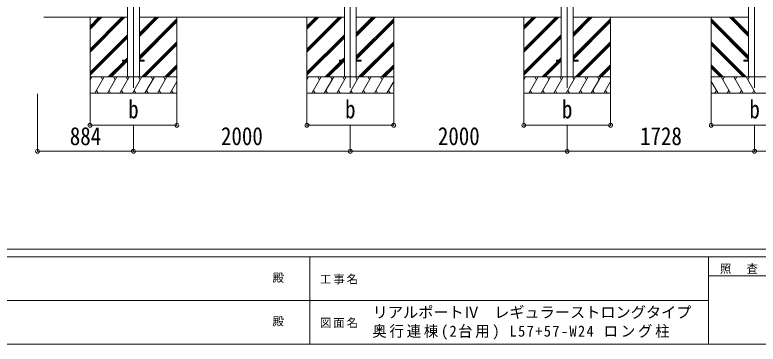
# Model space of a CAD drawing. Units: millimetres at full size, sheet at 1:35. Extents: x -9783 to 9892, y -6828 to 6752.
# Drawn here: x -3190 to 3663, y -6828 to -3790 of the extents above; entities that cross this region are included whole.
import ezdxf
from ezdxf.enums import TextEntityAlignment as Align

# ---------------------------------------------------------------- set-up
doc = ezdxf.new("R2010")
doc.units = ezdxf.units.MM
doc.header["$LTSCALE"] = 35
doc.header["$PDMODE"] = 32
doc.header["$PDSIZE"] = 35
for name, color, linetype, lineweight in [('0-0_0', 7, 'Continuous', 9), ('0-1_本体', 4, 'Continuous', 9), ('0-2_部品', 7, 'Continuous', 9), ('0-8_PARTS2', 2, 'Continuous', 9), ('0-A_寸法', 6, 'Continuous', 9), ('F-0_240', 7, 'Continuous', 9)]:
    doc.layers.add(name, color=color, linetype=linetype, lineweight=lineweight)
doc.styles.add('ＭＳ ゴシック', font='')
doc.styles.get('ＭＳ ゴシック').set_extended_font_data('MS Gothic')

msp = doc.modelspace()

# ---------------------------------------------------------------- linework, layer by layer
at = {"layer": '0-0_0'}
for p, q in [((-2923.27, -3812.82), (-2152.27, -3812.82)), ((-2497.27, -3812.82), (-2497.27, -4512.82)), ((-2497.27, -4107), (-2203.09, -3812.82)), ((-2497.27, -4121.14), (-2188.94, -3812.82)), ((-2497.27, -4135.28), (-2174.8, -3812.82)), ((-2497.27, -3923.15), (-2386.93, -3812.82)), ((-2497.27, -3909.01), (-2401.08, -3812.82)), ((-2497.27, -3894.87), (-2415.22, -3812.82)), ((-2042.27, -3988.65), (-1866.43, -3812.82)), ((-2042.27, -3974.51), (-1880.58, -3812.82)), ((-2042.27, -3960.37), (-1894.72, -3812.82)), ((-2042.27, -3812.82), (-152.27, -3812.82)), ((-2042.27, -4172.5), (-1697.27, -3827.5)), ((-1697.27, -3812.82), (-1697.27, -4512.82)), ((-497.27, -3812.82), (-497.27, -4512.82)), ((-497.27, -4107), (-203.09, -3812.82)), ((-497.27, -4121.14), (-188.94, -3812.82)), ((-497.27, -4135.28), (-174.8, -3812.82)), ((-497.27, -3923.15), (-386.93, -3812.82)), ((-497.27, -3909.01), (-401.08, -3812.82)), ((-497.27, -3894.87), (-415.22, -3812.82)), ((-42.27, -3988.65), (133.57, -3812.82)), ((-42.27, -3974.51), (119.42, -3812.82)), ((-42.27, -3960.37), (105.28, -3812.82)), ((-42.27, -3812.82), (1847.73, -3812.82)), ((-42.27, -4172.5), (302.73, -3827.5)), ((302.73, -3812.82), (302.73, -4512.82)), ((1502.73, -3812.82), (1502.73, -4512.82)), ((1502.73, -4107), (1796.91, -3812.82)), ((1502.73, -4121.14), (1811.06, -3812.82)), ((1502.73, -4135.28), (1825.2, -3812.82)), ((1502.73, -3923.15), (1613.07, -3812.82)), ((1502.73, -3909.01), (1598.92, -3812.82)), ((1502.73, -3894.87), (1584.78, -3812.82)), ((1957.73, -3988.65), (2133.57, -3812.82)), ((1957.73, -3974.51), (2119.42, -3812.82)), ((1957.73, -3960.37), (2105.28, -3812.82)), ((1957.73, -3812.82), (3575.73, -3812.82)), ((1957.73, -4172.5), (2302.73, -3827.5)), ((2302.73, -3812.82), (2302.73, -4512.82)), ((3230.73, -3812.82), (3230.73, -4512.82)), ((3575.73, -4172.5), (3230.73, -3827.5)), ((3575.73, -3988.65), (3399.9, -3812.82)), ((3575.73, -3974.51), (3414.05, -3812.82)), ((3575.73, -3960.37), (3428.19, -3812.82)), ((-2042.27, -4186.64), (-1697.27, -3841.64)), ((-2042.27, -4200.78), (-1697.27, -3855.78)), ((-42.27, -4186.64), (302.73, -3841.64)), ((-42.27, -4200.78), (302.73, -3855.78)), ((1957.73, -4186.64), (2302.73, -3841.64)), ((1957.73, -4200.78), (2302.73, -3855.78)), ((3575.73, -4186.64), (3230.73, -3841.64)), ((3575.73, -4200.78), (3230.73, -3855.78)), ((-2497.27, -4319.13), (-2152.27, -3974.13)), ((-497.27, -4319.13), (-152.27, -3974.13)), ((1502.73, -4319.13), (1847.73, -3974.13)), ((-2497.27, -4333.27), (-2152.27, -3988.27)), ((-2497.27, -4347.41), (-2152.27, -4002.42)), ((-2020.46, -4362.82), (-1697.27, -4039.63)), ((-497.27, -4333.27), (-152.27, -3988.27)), ((-497.27, -4347.41), (-152.27, -4002.42)), ((-20.46, -4362.82), (302.73, -4039.63)), ((1502.73, -4333.27), (1847.73, -3988.27)), ((1502.73, -4347.41), (1847.73, -4002.42)), ((1979.54, -4362.82), (2302.73, -4039.63)), ((3553.93, -4362.82), (3230.73, -4039.63)), ((-2006.31, -4362.82), (-1697.27, -4053.77)), ((-1992.17, -4362.82), (-1697.27, -4067.92)), ((-6.31, -4362.82), (302.73, -4053.77)), ((7.83, -4362.82), (302.73, -4067.92)), ((1993.69, -4362.82), (2302.73, -4053.77)), ((2007.83, -4362.82), (2302.73, -4067.92)), ((3539.78, -4362.82), (3230.73, -4053.77)), ((3525.64, -4362.82), (3230.73, -4067.92)), ((-2328.82, -4362.82), (-2183.32, -4217.32)), ((-2314.68, -4362.82), (-2169.18, -4217.32)), ((-2300.54, -4362.82), (-2155.04, -4217.32)), ((-2174.32, -4208.32), (-2152.27, -4186.26)), ((-2160.18, -4208.32), (-2152.27, -4200.41)), ((-328.82, -4362.82), (-183.32, -4217.32)), ((-314.68, -4362.82), (-169.18, -4217.32)), ((-300.54, -4362.82), (-155.04, -4217.32)), ((-174.32, -4208.32), (-152.27, -4186.26)), ((-160.18, -4208.32), (-152.27, -4200.41)), ((1671.18, -4362.82), (1816.68, -4217.32)), ((1685.32, -4362.82), (1830.82, -4217.32)), ((1699.46, -4362.82), (1844.96, -4217.32)), ((1825.68, -4208.32), (1847.73, -4186.26)), ((1839.82, -4208.32), (1847.73, -4200.41)), ((-1808.32, -4362.82), (-1697.27, -4251.76)), ((-1794.18, -4362.82), (-1697.27, -4265.9)), ((-1780.04, -4362.82), (-1697.27, -4280.05)), ((191.68, -4362.82), (302.73, -4251.76)), ((205.82, -4362.82), (302.73, -4265.9)), ((219.96, -4362.82), (302.73, -4280.05)), ((2191.68, -4362.82), (2302.73, -4251.76)), ((2205.82, -4362.82), (2302.73, -4265.9)), ((2219.96, -4362.82), (2302.73, -4280.05)), ((3341.79, -4362.82), (3230.73, -4251.76)), ((3327.65, -4362.82), (3230.73, -4265.9)), ((3313.51, -4362.82), (3230.73, -4280.05)), ((-1697.27, -4362.82), (-2497.27, -4362.82)), ((-2497.27, -4390.32), (-2481.39, -4362.82)), ((-2452.52, -4512.82), (-2365.92, -4362.82)), ((-2380.92, -4388.8), (-2395.92, -4362.82)), ((-2337.05, -4512.82), (-2250.45, -4362.82)), ((-2265.45, -4388.8), (-2280.45, -4362.82)), ((-2221.58, -4512.82), (-2134.98, -4362.82)), ((-2149.98, -4388.8), (-2164.98, -4362.82)), ((-2106.11, -4512.82), (-2019.51, -4362.82)), ((-2034.51, -4388.8), (-2049.51, -4362.82)), ((-1990.64, -4512.82), (-1904.04, -4362.82)), ((-1919.04, -4388.8), (-1934.04, -4362.82)), ((-1875.17, -4512.82), (-1788.57, -4362.82)), ((-1818.57, -4362.82), (-1803.57, -4388.8)), ((-1703.1, -4362.82), (-1697.27, -4372.92)), ((302.73, -4362.82), (-497.27, -4362.82)), ((-497.27, -4390.32), (-481.39, -4362.82)), ((-452.52, -4512.82), (-365.92, -4362.82)), ((-380.92, -4388.8), (-395.92, -4362.82)), ((-337.05, -4512.82), (-250.45, -4362.82)), ((-265.45, -4388.8), (-280.45, -4362.82)), ((-221.58, -4512.82), (-134.98, -4362.82)), ((-149.98, -4388.8), (-164.98, -4362.82)), ((-106.11, -4512.82), (-19.51, -4362.82)), ((-34.51, -4388.8), (-49.51, -4362.82)), ((9.36, -4512.82), (95.96, -4362.82)), ((80.96, -4388.8), (65.96, -4362.82)), ((124.83, -4512.82), (211.43, -4362.82)), ((181.43, -4362.82), (196.43, -4388.8)), ((296.9, -4362.82), (302.73, -4372.92)), ((2302.73, -4362.82), (1502.73, -4362.82)), ((1502.73, -4390.32), (1518.61, -4362.82)), ((1547.48, -4512.82), (1634.08, -4362.82)), ((1619.08, -4388.8), (1604.08, -4362.82)), ((1662.95, -4512.82), (1749.55, -4362.82)), ((1734.55, -4388.8), (1719.55, -4362.82)), ((1778.42, -4512.82), (1865.02, -4362.82)), ((1850.02, -4388.8), (1835.02, -4362.82)), ((1893.89, -4512.82), (1980.49, -4362.82)), ((1965.49, -4388.8), (1950.49, -4362.82)), ((2009.36, -4512.82), (2095.96, -4362.82)), ((2080.96, -4388.8), (2065.96, -4362.82)), ((2124.83, -4512.82), (2211.43, -4362.82)), ((2181.43, -4362.82), (2196.43, -4388.8)), ((2296.9, -4362.82), (2302.73, -4372.92)), ((3230.73, -4362.82), (4030.73, -4362.82)), ((3236.57, -4362.82), (3230.73, -4372.92)), ((3408.64, -4512.82), (3322.04, -4362.82)), ((3352.04, -4362.82), (3337.04, -4388.8)), ((3524.11, -4512.82), (3437.51, -4362.82)), ((3452.51, -4388.8), (3467.51, -4362.82)), ((3639.58, -4512.82), (3552.98, -4362.82)), ((3567.98, -4388.8), (3582.98, -4362.82)), ((-1759.7, -4512.82), (-1697.27, -4404.68)), ((240.3, -4512.82), (302.73, -4404.68)), ((2240.3, -4512.82), (2302.73, -4404.68)), ((3293.17, -4512.82), (3230.73, -4404.68)), ((-2497.27, -4512.82), (-1697.27, -4512.82)), ((-2437.52, -4486.84), (-2422.52, -4512.82)), ((-2322.05, -4486.84), (-2307.05, -4512.82)), ((-2206.58, -4486.84), (-2191.58, -4512.82)), ((-2091.11, -4486.84), (-2076.11, -4512.82)), ((-1975.64, -4486.84), (-1960.64, -4512.82)), ((-1860.17, -4486.84), (-1845.17, -4512.82)), ((-1744.7, -4486.84), (-1729.7, -4512.82)), ((-497.27, -4512.82), (302.73, -4512.82)), ((-437.52, -4486.84), (-422.52, -4512.82)), ((-322.05, -4486.84), (-307.05, -4512.82)), ((-206.58, -4486.84), (-191.58, -4512.82)), ((-91.11, -4486.84), (-76.11, -4512.82)), ((24.36, -4486.84), (39.36, -4512.82)), ((139.83, -4486.84), (154.83, -4512.82)), ((255.3, -4486.84), (270.3, -4512.82)), ((1502.73, -4512.82), (2302.73, -4512.82)), ((1562.48, -4486.84), (1577.48, -4512.82)), ((1677.95, -4486.84), (1692.95, -4512.82)), ((1793.42, -4486.84), (1808.42, -4512.82)), ((1908.89, -4486.84), (1923.89, -4512.82)), ((2024.36, -4486.84), (2039.36, -4512.82)), ((2139.83, -4486.84), (2154.83, -4512.82)), ((2255.3, -4486.84), (2270.3, -4512.82)), ((4030.73, -4512.82), (3230.73, -4512.82)), ((3278.17, -4486.84), (3263.17, -4512.82)), ((3393.64, -4486.84), (3378.64, -4512.82)), ((3509.11, -4486.84), (3494.11, -4512.82)), ((3624.58, -4486.84), (3609.58, -4512.82))]:
    msp.add_line(p, q, dxfattribs=at)
at = {"layer": '0-1_本体'}
for p, q in [((-2152.27, -1182.82), (-2152.27, -4362.82)), ((-2042.27, -1182.82), (-2042.27, -4362.82)), ((-152.27, -1182.82), (-152.27, -4362.82)), ((-42.27, -1182.82), (-42.27, -4362.82)), ((1847.73, -1182.82), (1847.73, -4362.82)), ((1957.73, -1182.82), (1957.73, -4362.82)), ((3575.73, -1182.82), (3575.73, -4362.82))]:
    msp.add_line(p, q, dxfattribs=at)
at = {"layer": '0-2_部品', "color": 4}
for p, q in [((-2197.27, -4208.32), (-2197.27, -4217.32)), ((-2152.27, -4208.32), (-2197.27, -4208.32)), ((-2152.27, -4217.32), (-2197.27, -4217.32)), ((-1997.27, -4208.32), (-2042.27, -4208.32)), ((-1997.27, -4217.32), (-2042.27, -4217.32)), ((-1997.27, -4208.32), (-1997.27, -4217.32)), ((-197.27, -4208.32), (-197.27, -4217.32)), ((-152.27, -4208.32), (-197.27, -4208.32)), ((-152.27, -4217.32), (-197.27, -4217.32)), ((2.73, -4208.32), (-42.27, -4208.32)), ((2.73, -4217.32), (-42.27, -4217.32)), ((2.73, -4208.32), (2.73, -4217.32)), ((1802.73, -4208.32), (1802.73, -4217.32)), ((1847.73, -4208.32), (1802.73, -4208.32)), ((1847.73, -4217.32), (1802.73, -4217.32)), ((2002.73, -4208.32), (1957.73, -4208.32)), ((2002.73, -4217.32), (1957.73, -4217.32)), ((2002.73, -4208.32), (2002.73, -4217.32)), ((3530.73, -4208.32), (3530.73, -4217.32)), ((3530.73, -4208.32), (3575.73, -4208.32)), ((3530.73, -4217.32), (3575.73, -4217.32))]:
    msp.add_line(p, q, dxfattribs=at)
at = {"layer": '0-8_PARTS2'}
for p, q in [((-2097.27, -1216.68), (-2097.27, -4462.82)), ((-97.27, -1225.51), (-97.27, -4462.82)), ((1902.73, -1216.68), (1902.73, -4462.82)), ((3630.73, -1216.68), (3630.73, -4462.82))]:
    msp.add_line(p, q, dxfattribs=at)
at = {"layer": '0-A_寸法'}
for p, q in [((-2981.27, -5049.19), (-2981.27, -4520.24)), ((-2497.27, -4809.21), (-2497.27, -4520.24)), ((-1697.27, -4809.21), (-1697.27, -4520.24)), ((-497.27, -4809.21), (-497.27, -4520.24)), ((302.73, -4809.21), (302.73, -4520.24)), ((1502.73, -4809.21), (1502.73, -4520.24)), ((2302.73, -4809.21), (2302.73, -4520.24)), ((3230.73, -4809.21), (3230.73, -4520.24)), ((-2497.27, -4809.21), (-1697.27, -4809.21)), ((-2097.27, -5049.19), (-2097.27, -4809.21)), ((-497.27, -4809.21), (302.73, -4809.21)), ((-97.27, -5049.19), (-97.27, -4809.21)), ((1502.73, -4809.21), (2302.73, -4809.21)), ((1902.73, -5049.19), (1902.73, -4809.21)), ((4030.73, -4809.21), (3230.73, -4809.21)), ((3630.73, -5049.19), (3630.73, -4809.21)), ((-2981.27, -5049.19), (-2097.27, -5049.19)), ((-2097.27, -5049.19), (-97.27, -5049.19)), ((1902.73, -5049.19), (-97.27, -5049.19)), ((1902.73, -5049.19), (3630.73, -5049.19)), ((3630.73, -5049.19), (5630.73, -5049.19))]:
    msp.add_line(p, q, dxfattribs=at)
for p in [(-2497.27, -4809.21), (-1697.27, -4809.21), (-497.27, -4809.21), (302.73, -4809.21), (1502.73, -4809.21), (2302.73, -4809.21), (3230.73, -4809.21), (-2981.27, -5049.19), (-2097.27, -5049.19), (-97.27, -5049.19), (1902.73, -5049.19), (3630.73, -5049.19)]:
    msp.add_point(p, dxfattribs=at)
at = {"layer": 'F-0_240', "color": 5}
for p, q in [((-9783.03, -5953.1), (9396.97, -5953.1)), ((-9783.03, -6023.1), (6285.75, -6023.1)), ((-469.25, -6023.1), (-469.25, -6828.1)), ((3205.75, -6023.1), (3205.75, -6828.1)), ((3205.75, -6198.1), (5305.75, -6198.1)), ((-3969.25, -6425.6), (3205.75, -6425.6)), ((-9783.03, -6828.1), (9396.97, -6828.1))]:
    msp.add_line(p, q, dxfattribs=at)

# ---------------------------------------------------------------- texts
at = {"layer": '0-A_寸法', "color": 7, "style": 'ＭＳ ゴシック', "width": 0.85}
for s, p in [('b', (-2145.39, -4794.83)), ('b', (-145.39, -4794.83)), ('b', (1854.61, -4794.83)), ('b', (3582.61, -4794.83)), ('884', (-2683.64, -5042.19)), ('2000', (-1289.77, -5042.19)), ('2000', (710.23, -5042.19)), ('1728', (2574.23, -5042.19))]:
    msp.add_text(s, height=166.8, dxfattribs=at).set_placement(p, align=Align.BOTTOM_LEFT)
at = {"layer": 'F-0_240', "style": 'ＭＳ ゴシック'}
for s, height, p in [('殿', 76.98, (-814.24, -6276.85)), ('リアルポートⅣ\u3000レギュラーストロングタイプ', 102.6, (109.35, -6616.22)), ('殿', 76.98, (-814.24, -6679.35))]:
    msp.add_text(s, height=height, dxfattribs=at).set_placement(p, align=Align.BOTTOM_LEFT)
at = {"layer": 'F-0_240', "attachment_point": 7, "style": 'ＭＳ ゴシック'}
for s, insert, char_height in [('\\T1.17;照\u3000査', (3310.76, -6180.6), 76.98), ('\\T1.17;工事名', (-376.96, -6276.85), 76.98), ('\\T1.17;図面名', (-376.96, -6679.35), 76.98), ('\\T1.19;\\W0.95;奥行連棟(2台用)\\~L57+57-W24\\~ロング柱', (105.77, -6786.55), 102.6)]:
    msp.add_mtext(s, dxfattribs=dict(at, insert=insert, char_height=char_height))

doc.saveas('drawing.dxf')
